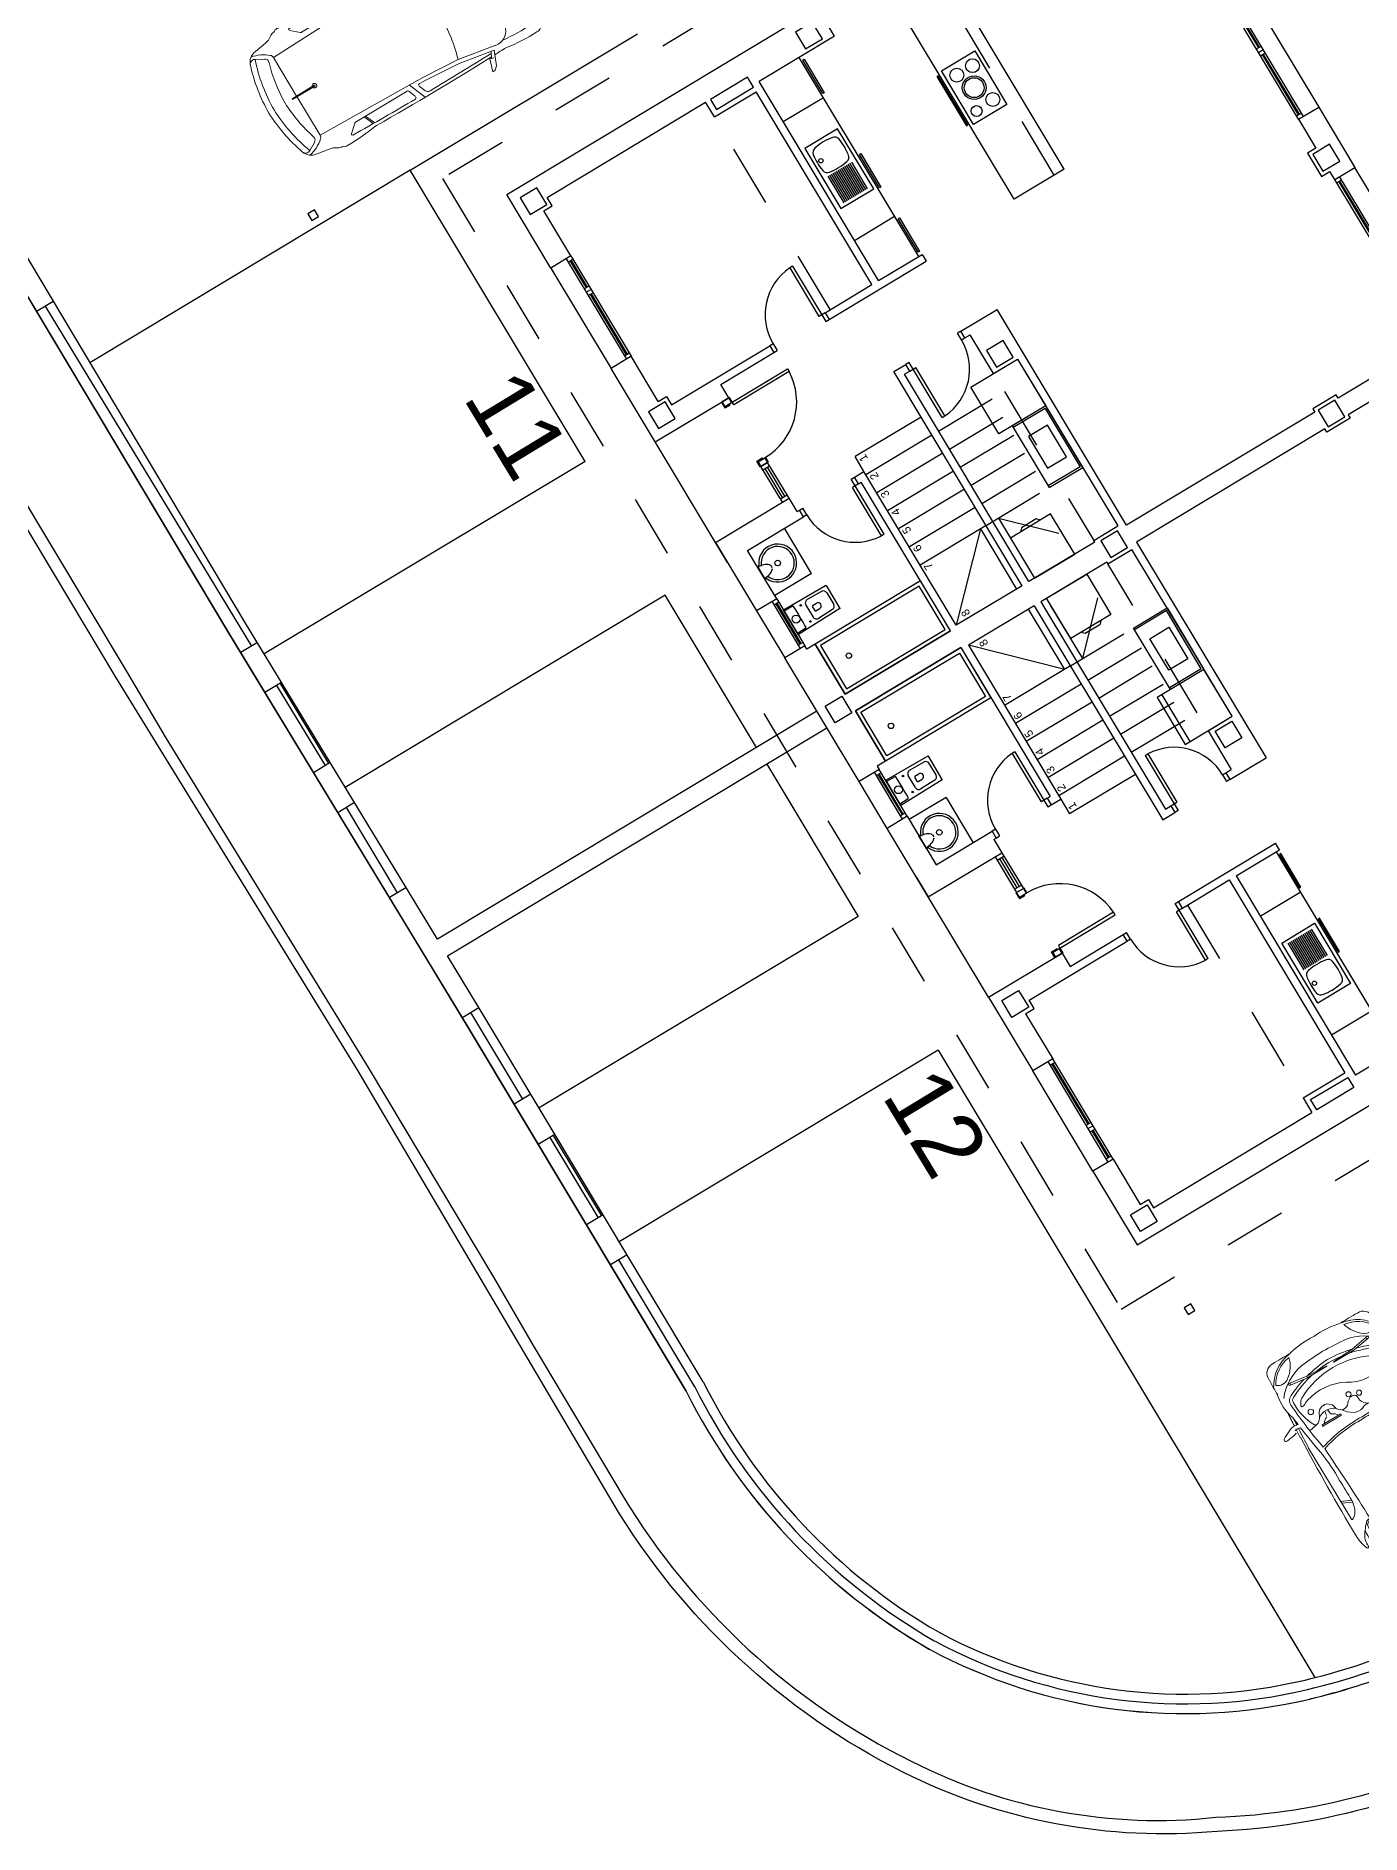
# Model space of a CAD drawing. Header units: millimetres. Extents: x 441061 to 442903, y 4515148 to 4515613.
# Drawn here: x 442305.773 to 442307.896, y 4515539.231 to 4515542.111 of the extents above; entities that cross this region are included whole.
import ezdxf
from ezdxf.enums import TextEntityAlignment as Align

# ---------------------------------------------------------------- set-up
doc = ezdxf.new("R2010")
doc.units = ezdxf.units.MM
doc.linetypes.add('CONTINUA', pattern=[0])
doc.linetypes.add('RAYITAS', pattern=[0.375, 0.25, -0.125])
for name, color, linetype in [('01_mono BAJA', 2, 'Continuous'), ('01_piscinas', 254, 'Continuous'), ('01_proyección', 4, 'RAYITAS')]:
    doc.layers.add(name, color=color, linetype=linetype)
doc.layers.add('01_muebles_B', color=254, linetype='Continuous', lineweight=5)
doc.styles.add('Estilo1', font='swissel.ttf')
doc.styles.add('NIEVES2', font='sanss___.ttf')

# ---------------------------------------------------------------- blocks, each defined once
blk = doc.blocks.new('A$C6A825EFA')
at = {"layer": '01_mono BAJA', "color": 254}
for p, q in [((1.1, 12.5, 0), (0, 12.5, 0)), ((0, 12.5, 0), (0, 7.855, 0)), ((1.1, 12.2, 0), (1.1, 12.5, 0)), ((1.1, 12.5, 0), (2.6, 12.5, 0)), ((3.7, 12.5, 0), (2.6, 12.5, 0)), ((2.6, 12.2, 0), (2.6, 12.5, 0)), ((3.7, 12.5, 0), (3.7, 11.4, 0)), ((3.7, 12.5, 0), (5.2, 12.5, 0)), ((5.5, 12.5, 0), (5.2, 12.5, 0)), ((5.2, 12.5, 0), (5.2, 11.4, 0)), ((5.2, 12.5, 0), (6.225, 12.5, 0)), ((6.225, 12.2, 0), (6.225, 12.5, 0)), ((6.225, 12.5, 0), (6.925, 12.5, 0)), ((6.925, 12.5, 0), (8.775, 12.5, 0)), ((6.925, 12.2, 0), (6.925, 12.5, 0)), ((8.775, 12.2, 0), (8.775, 12.5, 0)), ((9.475, 12.5, 0), (8.775, 12.5, 0)), ((10.5, 12.5, 0), (9.475, 12.5, 0)), ((9.475, 12.2, 0), (9.475, 12.5, 0)), ((10.2, 12.5, 0), (10.5, 12.5, 0)), ((10.5, 12.5, 0), (10.5, 11.4, 0)), ((10.5, 12.5, 0), (12, 12.5, 0)), ((12, 12.5, 0), (13.1, 12.5, 0)), ((12, 12.5, 0), (12, 11.4, 0)), ((13.1, 12.2, 0), (13.1, 12.5, 0)), ((14.6, 12.5, 0), (13.1, 12.5, 0)), ((14.6, 12.5, 0), (15.7, 12.5, 0)), ((14.6, 12.2, 0), (14.6, 12.5, 0)), ((15.7, 12.5, 0), (15.7, 7.855, 0)), ((1.1, 12.27, 0), (2.6, 12.27, 0)), ((1.15, 12.27, 0), (1.15, 12.2, 0)), ((1.15, 12.242, 0), (1.55, 12.242, 0)), ((1.15, 12.228, 0), (1.55, 12.228, 0)), ((1.55, 12.27, 0), (1.55, 12.2, 0)), ((1.6, 12.27, 0), (1.6, 12.2, 0)), ((1.65, 12.27, 0), (1.65, 12.2, 0)), ((1.65, 12.242, 0), (2.55, 12.242, 0)), ((1.65, 12.228, 0), (2.55, 12.228, 0)), ((2.55, 12.27, 0), (2.55, 12.2, 0)), ((6.225, 12.27, 0), (6.925, 12.27, 0)), ((6.275, 12.2, 0), (6.275, 12.27, 0)), ((6.275, 12.242, 0), (6.875, 12.242, 0)), ((6.275, 12.228, 0), (6.875, 12.228, 0)), ((6.875, 12.2, 0), (6.875, 12.27, 0)), ((9.475, 12.27, 0), (8.775, 12.27, 0)), ((8.825, 12.2, 0), (8.825, 12.27, 0)), ((9.425, 12.242, 0), (8.825, 12.242, 0)), ((9.425, 12.228, 0), (8.825, 12.228, 0)), ((9.425, 12.2, 0), (9.425, 12.27, 0)), ((14.6, 12.27, 0), (13.1, 12.27, 0)), ((13.15, 12.27, 0), (13.15, 12.2, 0)), ((14.05, 12.242, 0), (13.15, 12.242, 0)), ((14.05, 12.228, 0), (13.15, 12.228, 0)), ((14.05, 12.27, 0), (14.05, 12.2, 0)), ((14.1, 12.27, 0), (14.1, 12.2, 0)), ((14.15, 12.27, 0), (14.15, 12.2, 0)), ((14.55, 12.242, 0), (14.15, 12.242, 0)), ((14.55, 12.228, 0), (14.15, 12.228, 0)), ((14.55, 12.27, 0), (14.55, 12.2, 0)), ((0.3, 12.075, 0), (0.3, 9.705, 0)), ((0.425, 12.075), (0.3, 12.075)), ((1.1, 12.2, 0), (0.425, 12.2, 0)), ((0.425, 12.2), (0.425, 12.075)), ((1.1, 12.2, 0), (2.6, 12.2, 0)), ((3.275, 12.2, 0), (2.6, 12.2, 0)), ((3.275, 12.2), (3.275, 12.075)), ((3.275, 12.075), (3.4, 12.075)), ((3.4, 12.075, 0), (3.4, 10.606, 0)), ((5.5, 12.2, 0), (5.5, 11.366, 0)), ((6.225, 12.2, 0), (5.5, 12.2, 0)), ((5.741, 12.198, 0), (5.742, 12.183, 0)), ((5.743, 12.2, 0), (5.932, 12.2, 0)), ((5.853, 12.043, 0), (5.822, 12.043, 0)), ((5.934, 12.198, 0), (5.933, 12.183, 0)), ((6.175, 11.65, 0), (6.175, 12.2, 0)), ((6.225, 12.2, 0), (6.925, 12.2, 0)), ((6.409, 12.073, 0), (6.407, 12.2, 0)), ((6.741, 12.073, 0), (6.743, 12.2, 0)), ((6.975, 12.2, 0), (6.925, 12.2, 0)), ((6.975, 12.075, 0), (6.975, 12.2, 0)), ((7.725, 12.075, 0), (6.975, 12.075, 0)), ((7.725, 10.5, 0), (7.725, 12.075, 0)), ((7.975, 10.5, 0), (7.975, 12.075, 0)), ((7.975, 12.075, 0), (8.725, 12.075, 0)), ((8.725, 12.075, 0), (8.725, 12.2, 0)), ((8.725, 12.2, 0), (8.775, 12.2, 0)), ((9.475, 12.2, 0), (8.775, 12.2, 0)), ((8.959, 12.073, 0), (8.957, 12.2, 0)), ((9.291, 12.073, 0), (9.293, 12.2, 0)), ((9.475, 12.2, 0), (10.2, 12.2, 0)), ((9.525, 11.65, 0), (9.525, 12.2, 0)), ((9.766, 12.198, 0), (9.767, 12.183, 0)), ((9.957, 12.2, 0), (9.768, 12.2, 0)), ((9.847, 12.043, 0), (9.878, 12.043, 0)), ((9.959, 12.198, 0), (9.958, 12.183, 0)), ((10.2, 12.2, 0), (10.2, 11.366, 0)), ((12.3, 12.075, 0), (12.3, 10.606, 0)), ((12.425, 12.075), (12.3, 12.075)), ((12.425, 12.2, 0), (13.1, 12.2, 0)), ((12.425, 12.2), (12.425, 12.075)), ((14.6, 12.2, 0), (13.1, 12.2, 0)), ((14.6, 12.2, 0), (15.275, 12.2, 0)), ((15.275, 12.2), (15.275, 12.075)), ((15.275, 12.075), (15.4, 12.075)), ((15.325, 12.2, 0), (15.325, 12.125, 0)), ((15.325, 12.125, 0), (15.4, 12.125, 0)), ((15.4, 12.075, 0), (15.4, 9.705, 0)), ((6.439, 11.659, 0), (6.435, 11.869, 0)), ((6.485, 11.92, 0), (6.665, 11.92, 0)), ((6.535, 11.85, 0), (6.535, 11.79, 0)), ((6.545, 11.86, 0), (6.605, 11.86, 0)), ((6.615, 11.85, 0), (6.615, 11.79, 0)), ((6.711, 11.659, 0), (6.715, 11.869, 0)), ((8.989, 11.659, 0), (8.985, 11.869, 0)), ((9.215, 11.92, 0), (9.035, 11.92, 0)), ((9.085, 11.85, 0), (9.085, 11.79, 0)), ((9.155, 11.86, 0), (9.095, 11.86, 0)), ((9.165, 11.85, 0), (9.165, 11.79, 0)), ((9.261, 11.659, 0), (9.265, 11.869, 0)), ((6.175, 11.65, 0), (5.5, 11.65, 0)), ((6.489, 11.61, 0), (6.661, 11.61, 0)), ((9.211, 11.61, 0), (9.039, 11.61, 0)), ((9.525, 11.65, 0), (10.2, 11.65, 0)), ((3.7, 11.4, 0), (3.5, 11.4, 0)), ((3.5, 11.4, 0), (3.5, 10.606, 0)), ((3.71, 11.4, 0), (3.77, 11.4, 0)), ((3.77, 11.43, 0), (3.77, 11.4, 0)), ((3.785, 11.5, 0), (3.785, 11.44, 0)), ((4.58, 11.5, 0), (4.58, 11.44, 0)), ((4.595, 11.43, 0), (4.595, 11.4, 0)), ((4.665, 11.5, 0), (4.665, 11.4, 0)), ((5.2, 11.5, 0), (4.665, 11.5, 0)), ((5.2, 11.4, 0), (4.665, 11.4, 0)), ((4.715, 11.5, 0), (4.715, 11.4, 0)), ((5.15, 11.467, 0), (4.715, 11.467, 0)), ((5.15, 11.433, 0), (4.715, 11.433, 0)), ((5.15, 11.5, 0), (5.15, 11.4, 0)), ((5.4, 11.4, 0), (5.2, 11.4, 0)), ((5.4, 11.4, 0), (5.4, 11.366, 0)), ((5.5, 11.366, 0), (5.4, 11.366, 0)), ((5.4, 11.366, 0), (5.4, 11.316, 0)), ((5.5, 11.316, 0), (5.4, 11.316, 0)), ((5.5, 11.316, 0), (5.5, 11.366, 0)), ((10.2, 11.366, 0), (10.3, 11.366, 0)), ((10.2, 11.316, 0), (10.2, 11.366, 0)), ((10.2, 11.316, 0), (10.3, 11.316, 0)), ((10.3, 11.4, 0), (10.5, 11.4, 0)), ((10.3, 11.4, 0), (10.3, 11.366, 0)), ((10.3, 11.366, 0), (10.3, 11.316, 0)), ((10.5, 11.5, 0), (11.035, 11.5, 0)), ((10.5, 11.4, 0), (11.035, 11.4, 0)), ((10.55, 11.5, 0), (10.55, 11.4, 0)), ((10.55, 11.467, 0), (10.985, 11.467, 0)), ((10.55, 11.433, 0), (10.985, 11.433, 0)), ((10.985, 11.5, 0), (10.985, 11.4, 0)), ((11.035, 11.5, 0), (11.035, 11.4, 0)), ((11.105, 11.43, 0), (11.105, 11.4, 0)), ((11.12, 11.5, 0), (11.12, 11.44, 0)), ((11.915, 11.5, 0), (11.915, 11.44, 0)), ((11.93, 11.43, 0), (11.93, 11.4, 0)), ((11.99, 11.4, 0), (11.93, 11.4, 0)), ((12, 11.4, 0), (12.2, 11.4, 0)), ((12.2, 11.4, 0), (12.2, 10.606, 0)), ((3.4, 10.606, 0), (3.5, 10.606, 0)), ((3.4, 10.556, 0), (3.4, 10.606, 0)), ((3.5, 10.606, 0), (3.5, 10.556, 0)), ((5.5, 10.541, 0), (5.5, 10.632, 0)), ((6.224, 10.632, 0), (5.5, 10.632, 0)), ((6.224, 10.591, 0), (6.224, 10.632, 0)), ((9.476, 10.591, 0), (9.476, 10.632, 0)), ((9.476, 10.632, 0), (10.2, 10.632, 0)), ((10.2, 10.541, 0), (10.2, 10.632, 0)), ((12.3, 10.606, 0), (12.2, 10.606, 0)), ((12.2, 10.606, 0), (12.2, 10.556, 0)), ((12.3, 10.556, 0), (12.3, 10.606, 0)), ((3.4, 10.556, 0), (3.5, 10.556, 0)), ((5.18, 9.415, 0), (5.18, 10.4, 0)), ((5.4, 10.4, 0), (5.18, 10.4, 0)), ((6.224, 10.591, 0), (5.4, 10.591, 0)), ((5.4, 10.591, 0), (5.4, 10.541, 0)), ((5.4, 10.541, 0), (5.4, 10.4, 0)), ((5.5, 10.541, 0), (5.4, 10.541, 0)), ((7.7, 10.4, 0), (5.4, 10.4, 0)), ((5.45, 9.415, 0), (5.45, 10.4, 0)), ((5.5, 10.541, 0), (5.5, 10.5, 0)), ((7.725, 10.5, 0), (5.5, 10.5, 0)), ((5.72, 9.415, 0), (5.72, 10.4, 0)), ((5.99, 9.415, 0), (5.99, 10.4, 0)), ((6.26, 9.415, 0), (6.26, 10.4, 0)), ((6.53, 9.415, 0), (6.53, 10.4, 0)), ((6.8, 9.415, 0), (6.8, 10.4, 0)), ((6.8, 9.5, 0), (7.7, 10.4, 0)), ((7.7, 9.415, 0), (7.7, 10.4, 0)), ((8, 10.4, 0), (10.3, 10.4, 0)), ((8, 9.415, 0), (8, 10.4, 0)), ((8.9, 9.5, 0), (8, 10.4, 0)), ((8.025, 10.5, 0), (10.2, 10.5, 0)), ((8.9, 9.415, 0), (8.9, 10.4, 0)), ((9.17, 9.415, 0), (9.17, 10.4, 0)), ((9.44, 9.415, 0), (9.44, 10.4, 0)), ((9.476, 10.591, 0), (10.3, 10.591, 0)), ((9.71, 9.415, 0), (9.71, 10.4, 0)), ((9.98, 9.415, 0), (9.98, 10.4, 0)), ((10.2, 10.541, 0), (10.2, 10.5, 0)), ((10.2, 10.541, 0), (10.3, 10.541, 0)), ((10.25, 9.415, 0), (10.25, 10.4, 0)), ((10.3, 10.591, 0), (10.3, 10.541, 0)), ((10.3, 10.541, 0), (10.3, 10.4, 0)), ((10.3, 10.4, 0), (10.52, 10.4, 0)), ((10.52, 9.415, 0), (10.52, 10.4, 0)), ((12.3, 10.556, 0), (12.2, 10.556, 0)), ((0.52, 9.705, 0), (0.3, 9.705, 0)), ((0.52, 9.705, 0), (0.52, 9.08, 0)), ((2.676, 9.831, 0), (2.676, 9.872, 0)), ((2.676, 9.872, 0), (3.4, 9.872, 0)), ((2.676, 9.831, 0), (3.5, 9.831, 0)), ((3.4, 9.781, 0), (3.4, 9.872, 0)), ((3.4, 9.781, 0), (3.4, 9.08, 0)), ((3.4, 9.781, 0), (3.5, 9.781, 0)), ((3.5, 9.831, 0), (3.5, 9.781, 0)), ((3.5, 9.781, 0), (3.5, 8.33, 0)), ((13.024, 9.831, 0), (12.2, 9.831, 0)), ((12.2, 9.831, 0), (12.2, 9.781, 0)), ((12.2, 9.781, 0), (12.2, 8.33, 0)), ((12.3, 9.781, 0), (12.2, 9.781, 0)), ((12.3, 9.781, 0), (12.3, 9.872, 0)), ((13.024, 9.872, 0), (12.3, 9.872, 0)), ((12.3, 9.781, 0), (12.3, 9.08, 0)), ((13.024, 9.831, 0), (13.024, 9.872, 0)), ((15.18, 9.705, 0), (15.18, 9.08, 0)), ((15.18, 9.705, 0), (15.4, 9.705, 0)), ((6.8, 9.5, 0), (7.7, 9.5, 0)), ((8.9, 9.5, 0), (8, 9.5, 0)), ((7.7, 9.415, 0), (4.5, 9.415, 0)), ((4.5, 9.415, 0), (4.5, 9.235, 0)), ((4.5, 9.415, 0), (4.5, 9.235, 0)), ((4.6, 9.235, 0), (4.5, 9.235, 0)), ((4.5, 9.185, 0), (4.5, 9.235, 0)), ((7.7, 9.315, 0), (4.6, 9.315, 0)), ((4.6, 9.315, 0), (4.6, 9.235, 0)), ((4.6, 9.315, 0), (4.6, 9.235, 0)), ((4.6, 9.235, 0), (4.6, 9.144, 0)), ((7.7, 8.33, 0), (7.7, 9.315, 0)), ((8, 9.415, 0), (11.2, 9.415, 0)), ((8, 8.33, 0), (8, 9.315, 0)), ((8, 9.315, 0), (11.1, 9.315, 0)), ((11.1, 9.315, 0), (11.1, 9.235, 0)), ((11.1, 9.315, 0), (11.1, 9.235, 0)), ((11.1, 9.235, 0), (11.2, 9.235, 0)), ((11.1, 9.235, 0), (11.1, 9.144, 0)), ((11.2, 9.415, 0), (11.2, 9.235, 0)), ((11.2, 9.415, 0), (11.2, 9.235, 0)), ((11.2, 9.185, 0), (11.2, 9.235, 0)), ((3.4, 9.08, 0), (0.52, 9.08, 0)), ((5.324, 9.185, 0), (4.5, 9.185, 0)), ((5.324, 9.144, 0), (4.6, 9.144, 0)), ((5.324, 9.185, 0), (5.324, 9.144, 0)), ((10.376, 9.185, 0), (10.376, 9.144, 0)), ((10.376, 9.185, 0), (11.2, 9.185, 0)), ((10.376, 9.144, 0), (11.1, 9.144, 0)), ((12.3, 9.08, 0), (15.18, 9.08, 0)), ((3.4, 8.98, 0), (0.425, 8.98, 0)), ((0.425, 7.855, 0), (0.425, 8.98, 0)), ((1.025, 8.98, 0), (1.025, 8.38, 0)), ((1.462, 8.43, 0), (1.462, 8.92, 0)), ((1.462, 8.92, 0), (2.362, 8.92, 0)), ((1.921, 8.85, 0), (2.317, 8.85, 0)), ((1.921, 8.825, 0), (2.317, 8.825, 0)), ((1.921, 8.8, 0), (2.317, 8.8, 0)), ((1.921, 8.775, 0), (2.317, 8.775, 0)), ((2.362, 8.92, 0), (2.362, 8.43, 0)), ((2.8, 8.98, 0), (2.8, 8.38, 0)), ((3.4, 8.98, 0), (3.4, 8.33, 0)), ((12.3, 8.98, 0), (15.275, 8.98, 0)), ((12.3, 8.98, 0), (12.3, 8.33, 0)), ((12.9, 8.98, 0), (12.9, 8.38, 0)), ((13.338, 8.92, 0), (13.338, 8.43, 0)), ((14.238, 8.92, 0), (13.338, 8.92, 0)), ((13.779, 8.85, 0), (13.383, 8.85, 0)), ((13.779, 8.825, 0), (13.383, 8.825, 0)), ((13.779, 8.8, 0), (13.383, 8.8, 0)), ((13.779, 8.775, 0), (13.383, 8.775, 0)), ((14.238, 8.43, 0), (14.238, 8.92, 0)), ((14.675, 8.98, 0), (14.675, 8.38, 0)), ((15.275, 7.855, 0), (15.275, 8.98, 0)), ((1.921, 8.75, 0), (2.317, 8.75, 0)), ((1.921, 8.725, 0), (2.317, 8.725, 0)), ((1.921, 8.7, 0), (2.317, 8.7, 0)), ((1.921, 8.675, 0), (2.317, 8.675, 0)), ((1.921, 8.65, 0), (2.317, 8.65, 0)), ((1.921, 8.625, 0), (2.317, 8.625, 0)), ((1.921, 8.6, 0), (2.317, 8.6, 0)), ((1.921, 8.575, 0), (2.317, 8.575, 0)), ((1.921, 8.55, 0), (2.317, 8.55, 0)), ((1.921, 8.525, 0), (2.317, 8.525, 0)), ((5.88, 8.6, 0), (5.18, 8.6, 0)), ((13.779, 8.75, 0), (13.383, 8.75, 0)), ((13.779, 8.725, 0), (13.383, 8.725, 0)), ((13.779, 8.7, 0), (13.383, 8.7, 0)), ((13.779, 8.675, 0), (13.383, 8.675, 0)), ((13.779, 8.65, 0), (13.383, 8.65, 0)), ((13.779, 8.625, 0), (13.383, 8.625, 0)), ((13.779, 8.6, 0), (13.383, 8.6, 0)), ((13.779, 8.575, 0), (13.383, 8.575, 0)), ((13.779, 8.55, 0), (13.383, 8.55, 0)), ((13.779, 8.525, 0), (13.383, 8.525, 0)), ((3.4, 8.38, 0), (0.425, 8.38, 0)), ((2.362, 8.43, 0), (1.462, 8.43, 0)), ((1.921, 8.5, 0), (2.317, 8.5, 0)), ((3.4, 8.33, 0), (3.5, 8.33, 0)), ((4.5, 8.41, 0), (4.5, 8.46, 0)), ((4.6, 8.46, 0), (4.5, 8.46, 0)), ((4.5, 8.41, 0), (4.5, 7.87, 0)), ((4.6, 8.41, 0), (4.5, 8.41, 0)), ((4.6, 8.46, 0), (4.6, 8.41, 0)), ((4.6, 8.41, 0), (4.6, 8.33, 0)), ((5.18, 8.33, 0), (4.6, 8.33, 0)), ((5.18, 8.33, 0), (5.18, 7.97, 0)), ((5.905, 7.995, 0), (5.905, 8.47, 0)), ((6.775, 7.995, 0), (6.775, 8.47, 0)), ((7.7, 8.33, 0), (7.675, 8.33, 0)), ((7.7, 8.33, 0), (7.675, 8.33, 0)), ((7.675, 8.33, 0), (7.675, 7.97, 0)), ((8, 8.33, 0), (8.025, 8.33, 0)), ((8, 8.33, 0), (8.025, 8.33, 0)), ((8.025, 8.33, 0), (8.025, 7.97, 0)), ((8.925, 7.995, 0), (8.925, 8.47, 0)), ((9.795, 7.995, 0), (9.795, 8.47, 0)), ((10.52, 8.33, 0), (11.1, 8.33, 0)), ((10.52, 8.33, 0), (10.52, 7.97, 0)), ((11.1, 8.46, 0), (11.1, 8.41, 0)), ((11.1, 8.46, 0), (11.2, 8.46, 0)), ((11.1, 8.41, 0), (11.1, 8.33, 0)), ((11.1, 8.41, 0), (11.2, 8.41, 0)), ((11.2, 8.41, 0), (11.2, 8.46, 0)), ((11.2, 8.41, 0), (11.2, 7.87, 0)), ((12.3, 8.33, 0), (12.2, 8.33, 0)), ((12.3, 8.38, 0), (15.275, 8.38, 0)), ((13.338, 8.43, 0), (14.238, 8.43, 0)), ((13.779, 8.5, 0), (13.383, 8.5, 0)), ((7.725, 7.87, 0), (4.5, 7.87, 0)), ((5.18, 7.97, 0), (7.675, 7.97, 0)), ((5.905, 7.995, 0), (6.775, 7.995, 0)), ((7.725, 5.055, 0), (7.725, 7.87, 0)), ((7.975, 5.055, 0), (7.975, 7.87, 0)), ((7.975, 7.87, 0), (11.2, 7.87, 0)), ((10.52, 7.97, 0), (8.025, 7.97, 0)), ((9.795, 7.995, 0), (8.925, 7.995, 0)), ((15.275, 7.855, 0), (15.7, 7.855, 0)), ((12.3, 6.955, 0), (15.4, 6.955, 0)), ((12.3, 6.205, 0), (12.3, 6.955, 0)), ((12.3, 6.205, 0), (15.4, 6.205, 0)), ((7.675, 4.705, 0), (7.675, 5.055, 0)), ((7.675, 5.055, 0), (7.725, 5.055, 0)), ((8.025, 5.055, 0), (7.975, 5.055, 0)), ((8.025, 4.705, 0), (8.025, 5.055, 0)), ((7.725, 4.705, 0), (7.675, 4.705, 0)), ((7.725, 3.47, 0), (7.725, 4.705, 0)), ((7.975, 3.47, 0), (7.975, 4.705, 0)), ((7.975, 4.705, 0), (8.025, 4.705, 0)), ((8.5, 3.3, 0), (10.4, 3.3, 0)), ((8.5, 3.23, 0), (10.4, 3.23, 0)), ((10.35, 3.272, 0), (9.55, 3.272, 0)), ((10.35, 3.258, 0), (9.55, 3.258, 0)), ((10.35, 3.3, 0), (10.35, 3.23, 0)), ((10.4, 3.3, 0), (10.4, 3, 0)), ((10.4, 3.3, 0), (10.52, 3.3, 0)), ((11.3, 3.3, 0), (10.87, 3.3, 0)), ((11.3, 3.3, 0), (11.3, 3, 0)), ((11.3, 3.3, 0), (14.1, 3.3, 0)), ((11.3, 3.23, 0), (14.1, 3.23, 0)), ((11.35, 3.3, 0), (11.35, 3.23, 0)), ((11.35, 3.272, 0), (12.25, 3.272, 0)), ((11.35, 3.258, 0), (12.25, 3.258, 0)), ((12.25, 3.3, 0), (12.25, 3.23, 0)), ((12.3, 3.3, 0), (12.3, 3.23, 0)), ((12.35, 3.3, 0), (12.35, 3.23, 0)), ((14.05, 3.272, 0), (12.35, 3.272, 0)), ((14.05, 3.258, 0), (12.35, 3.258, 0)), ((8.5, 3, 0), (10.4, 3, 0)), ((11.3, 3, 0), (10.4, 3, 0)), ((14.1, 3, 0), (11.3, 3, 0))]:
    blk.add_line(p, q, dxfattribs=at)
for points in [[(0.375, 12.125), (0.125, 12.125), (0.125, 12.375), (0.375, 12.375), (0.375, 12.125)], [(3.575, 12.125), (3.325, 12.125), (3.325, 12.375), (3.575, 12.375), (3.575, 12.125)], [(7.725, 12.375), (7.975, 12.375), (7.975, 12.125), (7.725, 12.125), (7.725, 12.375)], [(12.125, 12.125), (12.375, 12.125), (12.375, 12.375), (12.125, 12.375), (12.125, 12.125)], [(15.325, 12.125), (15.575, 12.125), (15.575, 12.375), (15.325, 12.375), (15.325, 12.125)], [(5.13, 8.005), (4.88, 8.005), (4.88, 8.255), (5.13, 8.255), (5.13, 8.005)], [(7.725, 8.005), (7.975, 8.005), (7.975, 8.255), (7.725, 8.255), (7.725, 8.005)], [(10.57, 8.005), (10.82, 8.005), (10.82, 8.255), (10.57, 8.255), (10.57, 8.005)], [(15.325, 8.005), (15.575, 8.005), (15.575, 8.255), (15.325, 8.255), (15.325, 8.005)], [(7.725, 4.755), (7.975, 4.755), (7.975, 5.005), (7.725, 5.005), (7.725, 4.755)], [(10.57, 3.125), (10.82, 3.125), (10.82, 3.375), (10.57, 3.375), (10.57, 3.125)]]:
    blk.add_lwpolyline(points, close=True, dxfattribs=at)
at = {"layer": '01_mono BAJA', "color": 254, "elevation": 0, "flags": 128}
for points in [[(6.394, 12.2, 0.414214), (6.39, 12.196), (6.39, 12.195), (6.4, 11.574, 0.436396), (6.404, 11.57), (6.746, 11.57, 0.436396), (6.75, 11.574), (6.76, 12.195), (6.76, 12.196, 0.414214), (6.756, 12.2)], [(9.306, 12.2, -0.414214), (9.31, 12.196), (9.31, 12.195), (9.3, 11.574, -0.436396), (9.296, 11.57), (8.954, 11.57, -0.436396), (8.95, 11.574), (8.94, 12.195), (8.94, 12.196, -0.414214), (8.944, 12.2)]]:
    blk.add_lwpolyline(points, format="xyb", close=True, dxfattribs=at)
at = {"layer": '01_mono BAJA', "color": 254, "elevation": 0}
for points in [[(6.975, 12.075), (7.725, 12.075), (7.725, 10.5), (6.975, 10.5)], [(7.025, 12.025), (7.675, 12.025), (7.675, 10.55), (7.025, 10.55)], [(8.725, 12.075), (7.975, 12.075), (7.975, 10.5), (8.725, 10.5)], [(8.675, 12.025), (8.025, 12.025), (8.025, 10.55), (8.675, 10.55)], [(3.785, 11.51), (3.785, 11.5), (3.7, 11.5), (3.7, 11.51)], [(3.77, 11.4), (3.7, 11.4), (3.7, 11.5), (3.77, 11.5)], [(3.77, 11.4), (3.77, 11.39), (3.7, 11.39), (3.7, 11.4)], [(3.785, 11.44), (3.785, 11.43), (3.77, 11.43), (3.77, 11.44)], [(3.77, 11.39), (3.77, 10.565), (3.81, 10.565), (3.81, 11.39)], [(4.58, 11.51), (4.58, 11.5), (4.665, 11.5), (4.665, 11.51)], [(4.58, 11.44), (4.58, 11.43), (4.595, 11.43), (4.595, 11.44)], [(4.595, 11.4), (4.595, 11.39), (4.665, 11.39), (4.665, 11.4)], [(11.12, 11.51), (11.12, 11.5), (11.035, 11.5), (11.035, 11.51)], [(11.105, 11.4), (11.105, 11.39), (11.035, 11.39), (11.035, 11.4)], [(11.12, 11.44), (11.12, 11.43), (11.105, 11.43), (11.105, 11.44)], [(11.93, 11.39), (11.93, 10.565), (11.89, 10.565), (11.89, 11.39)], [(11.915, 11.51), (11.915, 11.5), (12, 11.5), (12, 11.51)], [(11.915, 11.44), (11.915, 11.43), (11.93, 11.43), (11.93, 11.44)], [(11.93, 11.4), (12, 11.4), (12, 11.5), (11.93, 11.5)], [(11.93, 11.4), (11.93, 11.39), (12, 11.39), (12, 11.4)], [(0.3, 9.635), (0.45, 9.635), (0.45, 9.08), (0.3, 9.08)], [(15.4, 9.635), (15.25, 9.635), (15.25, 9.08), (15.4, 9.08)], [(7.1, 9.23), (7.7, 9.23), (7.7, 8.63), (7.1, 8.63)], [(8.6, 9.23), (8, 9.23), (8, 8.63), (8.6, 8.63)], [(5.18, 8.67), (5.18, 7.97), (5.88, 7.97), (5.88, 8.67)], [(10.52, 8.67), (10.52, 7.97), (9.82, 7.97), (9.82, 8.67)], [(1.887, 8.36), (1.887, 8.34), (2.387, 8.34), (2.387, 8.36)], [(2.85, 8.36), (2.85, 8.34), (3.35, 8.34), (3.35, 8.36)], [(5.88, 8.47), (6.8, 8.47), (6.8, 7.97), (5.88, 7.97)], [(6.104, 8.363), (6.576, 8.363), (6.576, 8.077), (6.104, 8.077)], [(9.82, 8.47), (8.9, 8.47), (8.9, 7.97), (9.82, 7.97)], [(9.596, 8.363), (9.124, 8.363), (9.124, 8.077), (9.596, 8.077)], [(12.85, 8.36), (12.85, 8.34), (12.35, 8.34), (12.35, 8.36)], [(13.813, 8.36), (13.813, 8.34), (13.313, 8.34), (13.313, 8.36)], [(15.222, 8.36), (15.222, 8.34), (14.722, 8.34), (14.722, 8.36)], [(13.42, 6.975), (14.155, 6.975), (14.155, 6.995), (13.42, 6.995)], [(14.187, 6.408), (13.387, 6.408), (13.388, 6.908), (14.188, 6.908)]]:
    blk.add_lwpolyline(points, close=True, dxfattribs=at)
for points in [[(4.595, 11.5), (4.595, 11.4)], [(4.665, 11.4), (4.665, 11.5)], [(11.035, 11.4), (11.035, 11.5)], [(11.105, 11.5), (11.105, 11.4)], [(7.1, 8.78), (7.06, 8.82), (7.06, 9.04), (7.1, 9.08)], [(8.6, 8.78), (8.64, 8.82), (8.64, 9.04), (8.6, 9.08)]]:
    blk.add_lwpolyline(points, dxfattribs=at)
at = {"layer": '01_mono BAJA', "color": 254}
blk.add_lwpolyline([(10.87, 3.3), (10.87, 3.425), (10.52, 3.425), (10.52, 3.3)], dxfattribs=at)
for centre, radius in [((5.837, 11.953, 0), 0.036), ((6.455, 11.98, 0), 0.01), ((6.575, 12.12, 0), 0.051), ((6.695, 11.98, 0), 0.01), ((9.005, 11.98, 0), 0.01), ((9.125, 12.12, 0), 0.051), ((9.245, 11.98, 0), 0.01), ((9.862, 11.953, 0), 0.036), ((7.325, 11.781, 0), 0.035), ((8.375, 11.781, 0), 0.035), ((1.704, 8.825, 0), 0.0275), ((13.996, 8.825, 0), 0.0275), ((13.515, 6.785, 0), 0.0693), ((13.788, 6.658, 0), 0.152), ((13.788, 6.658, 0), 0.127), ((14.04, 6.765, 0), 0.089), ((13.535, 6.531, 0), 0.089), ((14.04, 6.531, 0), 0.089)]:
    blk.add_circle(centre, radius, dxfattribs=at)
for centre, radius, start, end in [((5.837, 11.953, 0), 0.243, 114.8749, 65.1251), ((5.837, 11.953, 0), 0.213, 112.0656, 68.0564), ((5.729, 12.184, 0), 0.0128, 300.5291, 356.214), ((5.743, 12.197, 0), 0.0027, 90, 173.3159), ((6.033, 12.197, 0), 0.279, 179.383, 196.8165), ((5.903, 12.158, 0), 0.143, 196.8165, 225.6956), ((5.837, 12.091, 0), 0.0498, 225.6956, 252.5904), ((5.837, 12.091, 0), 0.0498, 287.9532, 314.3044), ((5.772, 12.158, 0), 0.143, 314.3044, 343.1835), ((5.642, 12.197, 0), 0.279, 343.1835, 0.617), ((5.932, 12.197, 0), 0.0027, 6.6841, 90), ((5.946, 12.184, 0), 0.0128, 183.786, 239.4709), ((6.416, 12.073, 0), 0.007, 180.924, 266.9359), ((6.575, 15.044, 0), 2.982, 266.9359, 273.0641), ((6.734, 12.073, 0), 0.007, 273.0641, 359.076), ((8.966, 12.073, 0), 0.007, 180.924, 266.9359), ((9.125, 15.044, 0), 2.982, 266.9359, 273.0641), ((9.284, 12.073, 0), 0.007, 273.0641, 359.076), ((9.862, 11.953, 0), 0.243, 114.8749, 65.1251), ((9.862, 11.953, 0), 0.213, 111.9436, 67.9344), ((9.754, 12.184, 0), 0.0128, 300.5291, 356.214), ((9.768, 12.197, 0), 0.0027, 90, 173.3159), ((10.058, 12.197, 0), 0.279, 179.383, 196.8165), ((9.928, 12.158, 0), 0.143, 196.8165, 225.6956), ((9.863, 12.091, 0), 0.0498, 225.6956, 252.0468), ((9.863, 12.091, 0), 0.0498, 287.4096, 314.3044), ((9.797, 12.158, 0), 0.143, 314.3044, 343.1835), ((9.667, 12.197, 0), 0.279, 343.1835, 0.617), ((9.957, 12.197, 0), 0.0027, 6.6841, 90), ((9.971, 12.184, 0), 0.0128, 183.786, 239.4709), ((6.485, 11.87, 0), 0.05, 90, 180.924), ((6.545, 11.85, 0), 0.01, 90, 180), ((6.575, 11.79, 0), 0.04, 180, 0), ((6.605, 11.85, 0), 0.01, 0, 90), ((6.665, 11.87, 0), 0.05, 359.076, 90), ((9.035, 11.87, 0), 0.05, 90, 180.924), ((9.095, 11.85, 0), 0.01, 90, 180), ((9.125, 11.79, 0), 0.04, 180, 0), ((9.155, 11.85, 0), 0.01, 0, 90), ((9.215, 11.87, 0), 0.05, 359.076, 90), ((6.489, 11.66, 0), 0.05, 180.924, 270), ((6.661, 11.66, 0), 0.05, 270, 359.076), ((9.039, 11.66, 0), 0.05, 180.924, 270), ((9.211, 11.66, 0), 0.05, 270, 359.076), ((3.768, 11.391, 0), 0.827, 272.8856, 359.9505), ((5.5, 10.591, 0), 0.725, 3.2758, 90), ((10.2, 10.591, 0), 0.725, 90, 176.7242), ((11.932, 11.391, 0), 0.827, 180.0495, 267.1144), ((3.4, 9.831, 0), 0.725, 90, 176.7242), ((12.3, 9.831, 0), 0.725, 3.2758, 90), ((4.6, 9.185, 0), 0.725, 270, 356.7242), ((11.1, 9.185, 0), 0.725, 183.2758, 270), ((2.262, 8.675, 0), 0.75, 169.8852, 190.1148), ((1.598, 8.794, 0), 0.075, 99.0787, 169.8852), ((1.704, 8.127, 0), 0.75, 80.9213, 99.0787), ((1.811, 8.794, 0), 0.075, 10.1148, 80.9213), ((1.146, 8.675, 0), 0.75, 349.8852, 10.1148), ((14.554, 8.675, 0), 0.75, 169.8852, 190.1148), ((13.889, 8.794, 0), 0.075, 99.0787, 169.8852), ((13.996, 8.127, 0), 0.75, 80.9213, 99.0787), ((14.102, 8.794, 0), 0.075, 10.1148, 80.9213), ((13.438, 8.675, 0), 0.75, 349.8852, 10.1148), ((1.598, 8.557, 0), 0.075, 190.1148, 260.9213), ((1.811, 8.557, 0), 0.075, 279.0787, 349.8852), ((13.889, 8.557, 0), 0.075, 190.1148, 260.9213), ((14.102, 8.557, 0), 0.075, 279.0787, 349.8852), ((1.704, 9.223, 0), 0.75, 260.9213, 279.0787), ((13.996, 9.223, 0), 0.75, 260.9213, 279.0787)]:
    blk.add_arc(centre, radius, start, end, dxfattribs=at)
at = {"layer": '01_proyección', "color": 120, "ltscale": 0.25}
for p, q in [((3.4, 9.705, 0), (0.52, 9.705, 0)), ((12.3, 9.705, 0), (15.18, 9.705, 0)), ((5.45, 9.315, 0), (5.45, 8.33, 0)), ((5.72, 9.315, 0), (5.72, 8.33, 0)), ((5.99, 9.315, 0), (5.99, 8.33, 0)), ((6.26, 9.315, 0), (6.26, 8.33, 0)), ((6.53, 9.315, 0), (6.53, 8.33, 0)), ((6.8, 9.415, 0), (6.8, 8.33, 0)), ((6.8, 9.23, 0), (7.7, 9.23, 0)), ((6.8, 9.23, 0), (7.7, 8.33, 0)), ((8.9, 9.23, 0), (8, 9.23, 0)), ((8.9, 9.23, 0), (8, 8.33, 0)), ((8.9, 9.415, 0), (8.9, 8.33, 0)), ((9.17, 9.315, 0), (9.17, 8.33, 0)), ((9.44, 9.315, 0), (9.44, 8.33, 0)), ((9.71, 9.315, 0), (9.71, 8.33, 0)), ((9.98, 9.315, 0), (9.98, 8.33, 0)), ((10.25, 9.315, 0), (10.25, 8.33, 0)), ((5.45, 8.33, 0), (7.675, 8.33, 0)), ((10.25, 8.33, 0), (8.025, 8.33, 0)), ((12.3, 6.355, 0), (15.4, 6.355, 0))]:
    blk.add_line(p, q, dxfattribs=at)
at = {"layer": '01_proyección', "color": 120, "ltscale": 0.25, "elevation": 0}
blk.add_lwpolyline([(15.7, 7.405), (16.3, 7.405), (16.3, 13.1), (-0.6, 13.1), (-0.6, 7.405), (0, 7.405)], dxfattribs=at)
at = {"layer": '01_mono BAJA', "color": 254, "style": 'NIEVES2'}
for s, p in [('1', (5.249, 10.268, 0)), ('2', (5.519, 10.268, 0)), ('3', (5.789, 10.268, 0)), ('4', (6.059, 10.268, 0)), ('5', (6.329, 10.268, 0)), ('6', (6.599, 10.268, 0)), ('7', (6.869, 10.268, 0)), ('8', (7.625, 10.166, 0))]:
    blk.add_text(s, height=0.103, dxfattribs=at).set_placement(p, align=Align.CENTER)
for s, p in [('7', (8.831, 10.268, 0)), ('6', (9.101, 10.268, 0)), ('5', (9.371, 10.268, 0)), ('4', (9.641, 10.268, 0)), ('3', (9.911, 10.268, 0)), ('2', (10.181, 10.268, 0)), ('1', (10.451, 10.268, 0)), ('8', (8.075, 10.166, 0))]:
    blk.add_text(s, height=0.103, rotation=0, dxfattribs=at).set_placement(p, align=Align.CENTER)
blk = doc.blocks.new('A$C0D711DC8')
at = {"layer": '01_muebles_B', "color": 254}
for p, q in [((10.733, 9.894), (9.764, 9.894)), ((10.493, 9.894), (10.545, 9.776)), ((10.515, 9.894), (10.567, 9.778)), ((9.004, 9.693), (9.038, 9.48)), ((9.056, 9.495), (9.026, 9.699)), ((9.038, 9.48), (9.054, 9.218)), ((9.056, 9.218), (9.056, 9.495)), ((9.054, 9.218), (9.056, 9.218)), ((9.038, 8.865), (9.054, 9.127)), ((9.054, 9.127), (9.056, 9.127)), ((9.056, 9.127), (9.056, 8.851)), ((9.004, 8.652), (9.038, 8.865)), ((9.056, 8.851), (9.026, 8.647)), ((9.546, 8.827), (9.494, 8.834)), ((9.546, 8.878), (9.495, 8.871)), ((9.614, 8.734), (9.614, 8.97)), ((9.634, 8.734), (9.634, 8.97)), ((10.733, 8.452), (9.764, 8.452)), ((10.493, 8.452), (10.545, 8.569)), ((10.515, 8.452), (10.567, 8.567))]:
    blk.add_line(p, q, dxfattribs=at)
for centre, radius in [((9.014, 9.701), 0.0121), ((9.51, 9.635), 0.0319), ((9.514, 9.288), 0.0297), ((9.466, 9.173), 0.0297), ((9.014, 8.645), 0.0121), ((9.417, 8.691), 0.0319)]:
    blk.add_circle(centre, radius, dxfattribs=at)
for centre, radius, start, end in [((10.167, 9.714), 0.738, 149.7434, 158.9846), ((9.544, 10.069), 0.023, 23.336, 131.4157), ((8.51, 10.147), 1.058, 348.7131, 356.2571), ((8.829, 9.758), 0.121, 83.4929, 184.381), ((9.185, 9.462), 0.48, 118.4979, 171.6974), ((9.142, 9.497), 0.403, 119.7279, 173.0139), ((9.122, 5.315), 4.571, 90.9016, 93.5003), ((8.847, 9.764), 0.126, 322.6544, 41.1658), ((9.178, 9.352), 0.549, 69.8978, 103.4423), ((9.94, 2.874), 7.047, 93.9115, 95.3212), ((8.751, 3.271), 6.625, 83.7996, 84.6711), ((10.975, -10.424), 20.353, 94.2603, 94.5093), ((9.619, 9.904), 0.16, 152.3452, 197.1649), ((9.518, 9.909), 0.0131, 69.95, 178.3297), ((9.777, 9.927), 0.273, 183.7214, 196.1025), ((9.94, 2.874), 7.047, 92.7044, 93.5361), ((10.975, -10.424), 20.353, 93.4112, 94.1277), ((8.751, 3.271), 6.625, 80.1778, 83.3742), ((9.525, 9.945), 0.0232, 265.4824, 347.7447), ((10.995, -17.873), 27.82, 90.1403, 92.8584), ((10.573, 9.974), 0.192, 294.6989, 323.0283), ((10.691, 9.894), 0.0501, 315.174, 347.3096), ((10.732, 9.885), 0.00831, 343.0311, 79.2932), ((11.29, 9.332), 0.611, 121.0895, 136.7388), ((10.906, 9.364), 0.584, 69.532, 87.9675), ((11.059, 9.742), 0.141, 86.8457, 126.696), ((11.101, 8.862), 1.022, 88.2888, 91.9327), ((11.185, 9.948), 0.0842, 206.7402, 257.6517), ((11.135, 9.81), 0.0644, 351.2386, 60.1485), ((10.942, 9.629), 2.236, 176.9311, 182.7066), ((8.653, 9.896), 0.361, 284.3027, 324.7225), ((9.503, 9.367), 0.611, 128.6532, 169.9617), ((10.509, 9.106), 1.518, 154.798, 163.8884), ((9.975, 9.34), 0.903, 155.1761, 164.735), ((10.144, 9.165), 1.038, 151.121, 207.6483), ((9.226, 9.718), 0.0964, 77.7254, 158.9302), ((9.211, 9.707), 0.057, 88.7397, 167.4182), ((9.265, 9.038), 0.727, 86.5634, 94.2004), ((9.314, 9.595), 0.107, 57.3841, 137.6524), ((8.819, 3.701), 6.126, 80.3818, 85.9978), ((9.306, 9.064), 0.701, 67.8757, 89.7559), ((8.958, 9.487), 0.459, 324.9496, 25.463), ((9.473, 9.516), 0.219, 7.735, 63.719), ((9.165, 9.803), 0.511, 341.8582, 355.871), ((11.471, 9.253), 1.7, 163.325, 182.6992), ((11.496, 9.248), 1.7, 163.325, 182.5468), ((12.246, 53.159), 43.488, 266.8642, 267.4858), ((10.175, 11.66), 1.884, 261.0449, 273.0528), ((10.459, 15.409), 5.634, 268.1287, 270.8789), ((12.021, 70.959), 61.269, 268.42618, 268.89057), ((10.529, 10.11), 0.334, 272.7892, 291.8342), ((14.417, 9.048), 3.64, 169.6671, 178.0415), ((14.417, 9.048), 3.62, 169.6671, 178.0415), ((10.894, 9.715), 0.0607, 143.7564, 193.2967), ((10.991, 9.25), 0.526, 73.7001, 105.481), ((10.903, 9.711), 0.0495, 146.1855, 196.1005), ((10.991, 9.25), 0.505, 69.1925, 104.8598), ((11.01, 9.2), 0.627, 72.4585, 97.9913), ((11.113, 9.698), 0.062, 14.8998, 65.8723), ((11.473, 9.762), 0.303, 189.085, 205.7225), ((10.241, 9.772), 0.959, 355.5054, 1.6982), ((11.352, 9.713), 0.156, 186.0058, 219.1392), ((9.808, 9.261), 1.13, 166.1566, 184.4621), ((17.649, 8.764), 8.777, 175.3636, 177.3327), ((10.509, 9.106), 1.518, 165.717, 177.48), ((10.25, 9.166), 1.218, 160.2257, 168.6391), ((9.185, 9.47), 0.511, 343.3936, 8.525), ((10.256, 9.278), 1.007, 354.015, 20.5105), ((10.287, 9.262), 1.007, 354.9224, 20.5105), ((10.25, 9.166), 1.218, 171.2453, 188.5682), ((9.904, 8.914), 0.65, 151.4841, 196.6746), ((9.552, 9.202), 0.047, 86.7847, 183.1724), ((9.566, 9.362), 0.114, 263.9035, 340.5155), ((9.771, 9.295), 0.101, 164.9008, 216.3288), ((9.538, 9.188), 0.158, 330.3363, 17.3801), ((9.808, 9.085), 1.13, 175.5379, 193.8434), ((17.649, 9.581), 8.777, 182.6673, 184.6364), ((10.509, 9.239), 1.518, 182.52, 194.283), ((9.6, 9.197), 0.0954, 178.5946, 241.3055), ((9.492, 9.055), 0.098, 279.5997, 343.5492), ((9.498, 9.044), 0.0889, 349.0142, 50.9794), ((9.424, 9.265), 0.296, 301.9645, 328.2937), ((11.471, 9.093), 1.7, 177.3008, 196.675), ((11.496, 9.097), 1.7, 177.4532, 196.675), ((14.417, 9.297), 3.64, 181.9585, 190.3329), ((14.417, 9.297), 3.62, 181.9585, 190.3329), ((10.256, 9.068), 1.007, 339.4895, 5.985), ((10.287, 9.084), 1.007, 339.4895, 5.0776), ((10.942, 8.716), 2.236, 177.2934, 183.0689), ((9.185, 8.884), 0.48, 188.3026, 241.5021), ((9.142, 8.849), 0.403, 186.9861, 240.2721), ((8.653, 8.449), 0.361, 35.2775, 75.6973), ((9.503, 8.978), 0.611, 190.0383, 231.3468), ((10.509, 9.239), 1.518, 196.1116, 205.202), ((10.25, 9.166), 1.218, 191.3609, 207.4845), ((9.528, 8.859), 0.101, 101.4545, 181.9236), ((9.525, 8.854), 0.0985, 178.6673, 249.1293), ((9.686, 8.849), 0.193, 142.3155, 213.2169), ((9.543, 8.902), 0.0241, 275.7304, 333.0283), ((9.543, 8.803), 0.0241, 26.9717, 84.2696), ((9.665, 8.855), 0.106, 119.0162, 160.5033), ((9.665, 8.849), 0.106, 199.4967, 240.9838), ((9.624, 8.97), 0.0104, 0, 180), ((8.829, 8.587), 0.121, 175.619, 276.5071), ((8.847, 8.581), 0.126, 318.8342, 37.3456), ((9.226, 8.628), 0.0964, 201.0698, 282.2746), ((9.215, 8.619), 0.0486, 198.7488, 279.3616), ((9.25, 9.243), 0.672, 267.6901, 298.2478), ((9.346, 8.77), 0.149, 215.4424, 244.8998), ((8.819, 14.644), 6.126, 274.0022, 279.6182), ((9.507, 8.785), 0.232, 194.2372, 212.2618), ((9.299, 8.649), 0.0212, 220.8304, 310.3789), ((9.285, 8.645), 0.0299, 337.3586, 32.1758), ((9.426, 8.595), 0.178, 39.093, 68.893), ((9.532, 8.677), 0.0451, 325.113, 43.0643), ((9.161, 8.546), 0.436, 2.9924, 17.9381), ((9.624, 8.734), 0.0104, 180, 0), ((12.246, -34.814), 43.488, 92.5142, 93.1358), ((12.021, -52.613), 61.269, 91.10943, 91.57382), ((10.894, 8.63), 0.0607, 166.7033, 216.2436), ((11.29, 9.013), 0.611, 223.2612, 238.9105), ((10.991, 9.095), 0.526, 254.519, 286.2999), ((10.903, 8.634), 0.0495, 163.8995, 213.8145), ((10.991, 9.095), 0.505, 255.1402, 290.8075), ((11.113, 8.647), 0.062, 294.1277, 345.1002), ((11.473, 8.583), 0.303, 154.2775, 170.915), ((11.352, 8.632), 0.156, 140.8608, 173.9942), ((10.241, 8.573), 0.959, 358.3018, 4.4946), ((9.122, 13.031), 4.571, 266.4997, 269.0984), ((9.178, 8.993), 0.549, 256.5577, 290.1022), ((9.94, 15.472), 7.047, 264.6788, 266.0885), ((8.751, 15.074), 6.625, 275.3289, 276.2004), ((10.975, 28.769), 20.353, 265.4907, 265.7397), ((9.619, 8.441), 0.16, 162.8351, 207.6548), ((9.777, 8.418), 0.273, 163.8975, 176.2786), ((9.518, 8.436), 0.0131, 181.6703, 290.05), ((9.94, 15.472), 7.047, 266.4639, 267.2956), ((10.975, 28.769), 20.353, 265.8723, 266.5888), ((8.751, 15.074), 6.625, 276.6258, 279.8222), ((9.525, 8.401), 0.0232, 12.2553, 94.5176), ((8.51, 8.199), 1.058, 3.7429, 11.2869), ((10.995, 36.219), 27.82, 267.1416, 269.8597), ((10.175, 6.685), 1.884, 86.9472, 98.9551), ((10.459, 2.936), 5.634, 89.1211, 91.8713), ((10.529, 8.236), 0.334, 68.1658, 87.2108), ((10.573, 8.372), 0.192, 36.9717, 65.3011), ((10.691, 8.451), 0.0501, 12.6904, 44.826), ((10.732, 8.46), 0.00831, 280.7068, 16.9689), ((11.01, 9.145), 0.627, 262.0087, 287.5415), ((10.906, 8.982), 0.584, 272.0325, 290.468), ((11.059, 8.603), 0.141, 233.304, 273.1543), ((11.101, 9.484), 1.022, 268.0673, 271.7112), ((11.185, 8.397), 0.0842, 102.3483, 153.2598), ((11.135, 8.535), 0.0644, 299.8515, 8.7614), ((10.167, 8.631), 0.738, 201.0154, 210.2566), ((9.544, 8.277), 0.023, 228.5843, 336.664)]:
    blk.add_arc(centre, radius, start, end, dxfattribs=at)
blk = doc.blocks.new('A$C392252A0')
at = {"layer": '01_muebles_B', "color": 254}
for p, q in [((9.876, 7.976), (9.791, 7.758)), ((10.715, 8.129), (10.705, 8.127)), ((10.705, 8.127), (10.752, 7.979)), ((10.738, 8.124), (10.715, 8.129)), ((10.775, 8.091), (10.738, 8.124)), ((10.752, 7.979), (10.798, 7.995)), ((10.773, 7.987), (10.809, 7.914)), ((10.846, 7.92), (10.775, 8.091)), ((8.499, 7.763), (8.397, 7.82)), ((8.605, 7.917), (8.455, 7.893)), ((8.599, 7.726), (9.971, 7.763)), ((9.019, 7.811), (8.92, 7.9)), ((9.731, 7.807), (9.031, 7.807)), ((9.201, 7.926), (9.149, 7.807)), ((9.219, 7.928), (9.166, 7.807)), ((9.784, 7.911), (9.748, 7.818)), ((9.913, 7.908), (9.882, 7.828)), ((9.898, 7.807), (9.958, 7.808)), ((10.418, 7.844), (9.958, 7.808)), ((10.43, 7.798), (9.971, 7.763)), ((10.418, 7.844), (10.846, 7.92)), ((10.43, 7.798), (10.894, 7.881)), ((8.599, 7.725), (8.599, 7.201)), ((8.839, 7.203), (8.537, 7.2)), ((8.537, 7.2), (8.537, 7.193)), ((8.839, 7.19), (8.537, 7.193)), ((8.599, 6.669), (8.599, 7.193)), ((8.499, 6.631), (8.397, 6.573)), ((8.605, 6.476), (8.455, 6.5)), ((8.599, 6.668), (9.971, 6.631)), ((9.019, 6.582), (8.92, 6.494)), ((9.731, 6.587), (9.031, 6.587)), ((9.201, 6.468), (9.149, 6.587)), ((9.219, 6.466), (9.166, 6.587)), ((9.784, 6.482), (9.748, 6.576)), ((9.876, 6.418), (9.791, 6.636)), ((9.913, 6.486), (9.882, 6.565)), ((9.898, 6.587), (9.958, 6.585)), ((10.418, 6.55), (9.958, 6.585)), ((10.43, 6.596), (9.971, 6.631)), ((10.418, 6.55), (10.846, 6.473)), ((10.43, 6.596), (10.894, 6.512)), ((10.705, 6.267), (10.752, 6.414)), ((10.775, 6.303), (10.738, 6.27)), ((10.752, 6.414), (10.798, 6.398)), ((10.773, 6.407), (10.809, 6.48)), ((10.846, 6.473), (10.775, 6.303)), ((10.715, 6.265), (10.705, 6.267)), ((10.738, 6.27), (10.715, 6.265))]:
    blk.add_line(p, q, dxfattribs=at)
for centre, radius, start, end in [((8.751, 7.888), 0.086, 87.4739, 128.6871), ((8.808, 7.907), 0.086, 87.4739, 128.6871), ((8.809, 4.809), 3.183, 82.5975, 89.9397), ((10.099, -28.508), 36.485, 88.9288, 91.3819), ((10.099, -28.508), 36.485, 88.6181, 88.8592), ((11.3, 6.178), 1.816, 87.2886, 100.1742), ((11.389, 7.907), 0.086, 51.3129, 92.5261), ((11.554, 8.112), 0.177, 231.3129, 264.0105), ((10.216, 7.155), 1.997, 161.6598, 178.7983), ((10.242, 7.158), 1.952, 160.298, 178.865), ((8.474, 7.733), 0.162, 96.7804, 161.7197), ((8.375, 7.769), 0.0561, 66.6468, 164.8738), ((8.295, 7.436), 0.435, 49.0196, 78.8841), ((8.473, 7.717), 0.0531, 342.7058, 60.706), ((8.545, 7.725), 0.0531, 0, 49.0196), ((8.586, 8.093), 0.177, 275.9895, 308.6871), ((8.929, 7.908), 0.0124, 91.7937, 220.4777), ((10.022, -29.576), 37.513, 90.3882, 91.6701), ((9.031, 7.824), 0.0177, 228.3547, 270), ((9.731, 7.824), 0.0177, 270, 338.7209), ((9.768, 7.918), 0.0177, 338.7209, 90.3882), ((9.897, 7.823), 0.0159, 158.7209, 271.5074), ((9.963, 7.889), 0.0531, 90.2143, 158.7209), ((10.099, -28.508), 36.45, 88.8997, 90.2143), ((8.43, 7.197), 2.089, 0, 16.7318), ((10.925, 7.707), 0.177, 21.0532, 100.1701), ((11.313, 4.914), 2.974, 81.2806, 96.1737), ((9.874, 7.302), 1.304, 355.3559, 21.0532), ((11.467, 7.285), 0.654, 72.0531, 84.0105), ((11.619, 7.711), 0.203, 22.7994, 75.9629), ((10.262, 7.197), 1.654, 0, 21.006), ((10.276, 7.152), 1.836, 162.6109, 178.6018), ((11.437, 4.633), 2.974, 81.5863, 93.456), ((10.216, 7.239), 1.997, 181.2017, 198.3402), ((10.242, 7.236), 1.952, 181.135, 199.702), ((10.276, 7.242), 1.836, 181.3982, 197.3891), ((8.839, 7.197), 0.0267, 193.7603, 166.2397), ((8.839, 7.197), 0.00662, 270, 90), ((8.43, 7.197), 2.089, 343.2682, 0), ((9.874, 7.091), 1.304, 338.9468, 4.6441), ((10.262, 7.197), 1.654, 338.994, 0), ((11.437, 9.761), 2.974, 266.544, 278.4137), ((8.474, 6.661), 0.162, 198.2803, 263.2196), ((8.375, 6.625), 0.0561, 195.1262, 293.3532), ((8.295, 6.957), 0.435, 281.1159, 310.9804), ((8.473, 6.677), 0.0531, 299.294, 17.2942), ((8.545, 6.669), 0.0531, 310.9804, 0), ((8.929, 6.486), 0.0124, 139.5223, 268.2063), ((9.031, 6.569), 0.0177, 90, 131.6453), ((9.731, 6.569), 0.0177, 21.2791, 90), ((9.897, 6.571), 0.0159, 88.4926, 201.2791), ((10.925, 6.686), 0.177, 259.8299, 338.9468), ((11.313, 9.479), 2.974, 263.8263, 278.7194), ((11.619, 6.682), 0.203, 284.0371, 337.2006), ((8.586, 6.3), 0.177, 51.3129, 84.0105), ((8.751, 6.506), 0.086, 231.3129, 272.5261), ((8.808, 6.487), 0.086, 231.3129, 272.5261), ((8.809, 9.584), 3.183, 270.0603, 277.4025), ((10.022, 43.97), 37.513, 268.3299, 269.6118), ((10.099, 42.902), 36.485, 268.6181, 271.0712), ((9.768, 6.476), 0.0177, 269.6118, 21.2791), ((9.963, 6.505), 0.0531, 201.2791, 269.7857), ((10.099, 42.902), 36.45, 269.7857, 271.1003), ((10.099, 42.902), 36.485, 271.1408, 271.3819), ((11.3, 8.215), 1.816, 259.8258, 272.7114), ((11.389, 6.487), 0.086, 267.4739, 308.6871), ((11.554, 6.282), 0.177, 95.9895, 128.6871), ((11.467, 7.108), 0.654, 275.9895, 287.9469)]:
    blk.add_arc(centre, radius, start, end, dxfattribs=at)
blk = doc.blocks.new('A$C21391103')
at = {"layer": '01_piscinas'}
for p, q in [((82.132, 44.181), (77.409, 52.081)), ((82.346, 44.31), (77.687, 52.102)), ((84.457, 50.112), (87.369, 51.859)), ((84.457, 50.112), (80.351, 47.646)), ((86.697, 46.382), (84.457, 50.112)), ((79.881, 48.433), (79.674, 48.308)), ((79.778, 48.371), (82.421, 44.016, 0)), ((86.697, 46.382), (82.586, 43.914)), ((87.726, 44.667), (83.624, 42.205)), ((88.897, 42.717), (87.726, 44.667)), ((84.804, 40.26), (82.346, 44.31)), ((84.655, 40.024), (82.132, 44.181)), ((82.497, 44.062, 0), (82.283, 43.932)), ((82.808, 43.549, 0), (82.594, 43.419)), ((82.744, 43.51, 0), (83.367, 42.484, 0)), ((82.787, 43.536, 0), (83.409, 42.51, 0)), ((89.669, 43.18), (84.804, 40.26)), ((84.934, 40.046), (89.797, 42.966)), ((83.431, 42.523, 0), (83.217, 42.393)), ((89.026, 42.503), (90.197, 40.552)), ((83.742, 42.01, 0), (83.528, 41.88)), ((83.635, 41.945, 0), (84.29, 40.855)), ((84.192, 40.796), (84.402, 40.922)), ((90.197, 40.552), (86.108, 38.097)), ((85.199, 39.128), (84.655, 40.024)), ((85.413, 39.257), (84.934, 40.046)), ((85.118, 39.253), (85.336, 39.383)), ((85.227, 39.318), (85.896, 38.208, 0)), ((87.452, 35.855), (85.413, 39.257)), ((87.238, 35.726), (85.199, 39.128)), ((91.226, 38.837), (87.136, 36.382)), ((91.226, 38.837), (96.054, 30.797)), ((86.003, 38.273, 0), (85.789, 38.144)), ((86.312, 37.758, 0), (86.097, 37.629)), ((86.247, 37.719, 0), (86.864, 36.69, 0)), ((86.29, 37.745, 0), (86.907, 36.716, 0)), ((86.928, 36.729, 0), (86.714, 36.6)), ((87.237, 36.214, 0), (87.022, 36.086)), ((87.345, 35.79), (87.13, 36.15)), ((87.993, 34.468), (87.238, 35.726)), ((88.105, 34.524), (87.345, 35.79)), ((88.212, 34.588), (87.452, 35.855))]:
    blk.add_line(p, q, dxfattribs=at)
for points in [[(98.72, 29.96, -0.121125), (94.799, 28.827, -0.140664), (90.771, 29.587, -0.142395), (87.056, 33.033), (85.813, 35.14), (83.779, 38.584), (80.683, 43.615), (75.946, 51.534), (71.318, 59.2), (70.815, 60.112), (66.148, 67.877), (65.144, 69.645), (61.995, 74.859), (60.621, 77.117), (57.988, 81.46), (57.453, 82.35, -0.176696), (55.952, 88.617, -0.199121), (59.398, 94.331, -0.099014), (62.185, 95.635), (65.2, 96.459), (73.334, 98.756)], [(71.452, 59.323), (76.078, 51.6), (80.817, 43.699), (81.328, 42.831), (83.917, 38.616), (85.523, 35.927), (86.033, 35.052), (87.185, 33.12, 0.142823), (90.88, 29.726, 0.145776), (94.782, 29.007, 0.118442), (98.631, 30.087)], [(79.63, 99.025), (73.389, 97.196), (68.433, 95.744), (62.592, 94.121, 0.23097), (58.136, 90.485, 0.210232), (57.927, 84.854, 0.027042), (58.536, 83.531), (59.924, 81.237), (61.797, 78.155), (63.357, 75.518), (68.095, 67.592), (72.33, 60.552), (77.116, 52.571), (82.132, 44.181), (85.199, 39.128), (87.238, 35.726), (87.993, 34.468, 0.146839), (91.113, 31.16, 0.183488), (95.987, 30.523, 0.071368), (98.288, 31.43)]]:
    blk.add_lwpolyline(points, format="xyb", dxfattribs=at)
for points in [[(83.228, 49.606), (83.142, 49.555), (83.193, 49.469), (83.279, 49.521)], [(94.513, 35.501), (94.461, 35.586), (94.376, 35.535), (94.427, 35.449)]]:
    blk.add_lwpolyline(points, close=True, dxfattribs=at)
for centre, radius, start, end in [((95.064, 38.011), 7.659, 206.5471, 240.0036), ((95.064, 38.011), 7.909, 206.6176, 240.0318), ((95.064, 38.011), 7.784, 206.5471, 240.0036), ((93.976, 38.996), 8.458, 283.3488, 299.6948), ((94.389, 37.259), 6.673, 241.7915, 283.3488), ((93.976, 38.996), 8.708, 283.3488, 299.6775), ((94.389, 37.259), 6.923, 241.7592, 283.3488), ((94.389, 37.259), 6.798, 241.7915, 283.3488), ((93.976, 38.996), 8.583, 283.3488, 294.3359)]:
    blk.add_arc(centre, radius, start, end, dxfattribs=at)
at = {"layer": '01_piscinas', "rotation": 120.9802402672481}
blk.add_blockref('A$C6A825EFA', (104.491, 42.777, 0), dxfattribs=at)
at = {"layer": '01_piscinas', "xscale": 1.1, "yscale": 1.1, "zscale": 1.1}
for name, p, rotation in [('A$C392252A0', (78.968, 39.404), 30.98023995383062), ('A$C0D711DC8', (82.473, 38.162), 300.9802399697765)]:
    blk.add_blockref(name, p, dxfattribs=dict(at, rotation=rotation))
at = {"layer": '01_piscinas', "style": 'Estilo1', "text_generation_flag": 6}
for s, p in [('11', (85.466, 46.637)), ('12', (90.833, 37.693))]:
    blk.add_text(s, height=0.8486, rotation=121.2638, dxfattribs=at).set_placement(p, align=Align.CENTER)

msp = doc.modelspace()

# ---------------------------------------------------------------- block references
at = {"layer": '01_piscinas', "color": 6, "linetype": 'CONTINUA', "xscale": 0.125, "yscale": 0.125, "zscale": 0.125}
msp.add_blockref('A$C21391103', (442295.8154, 4515535.6321), dxfattribs=at)

doc.saveas('drawing.dxf')
